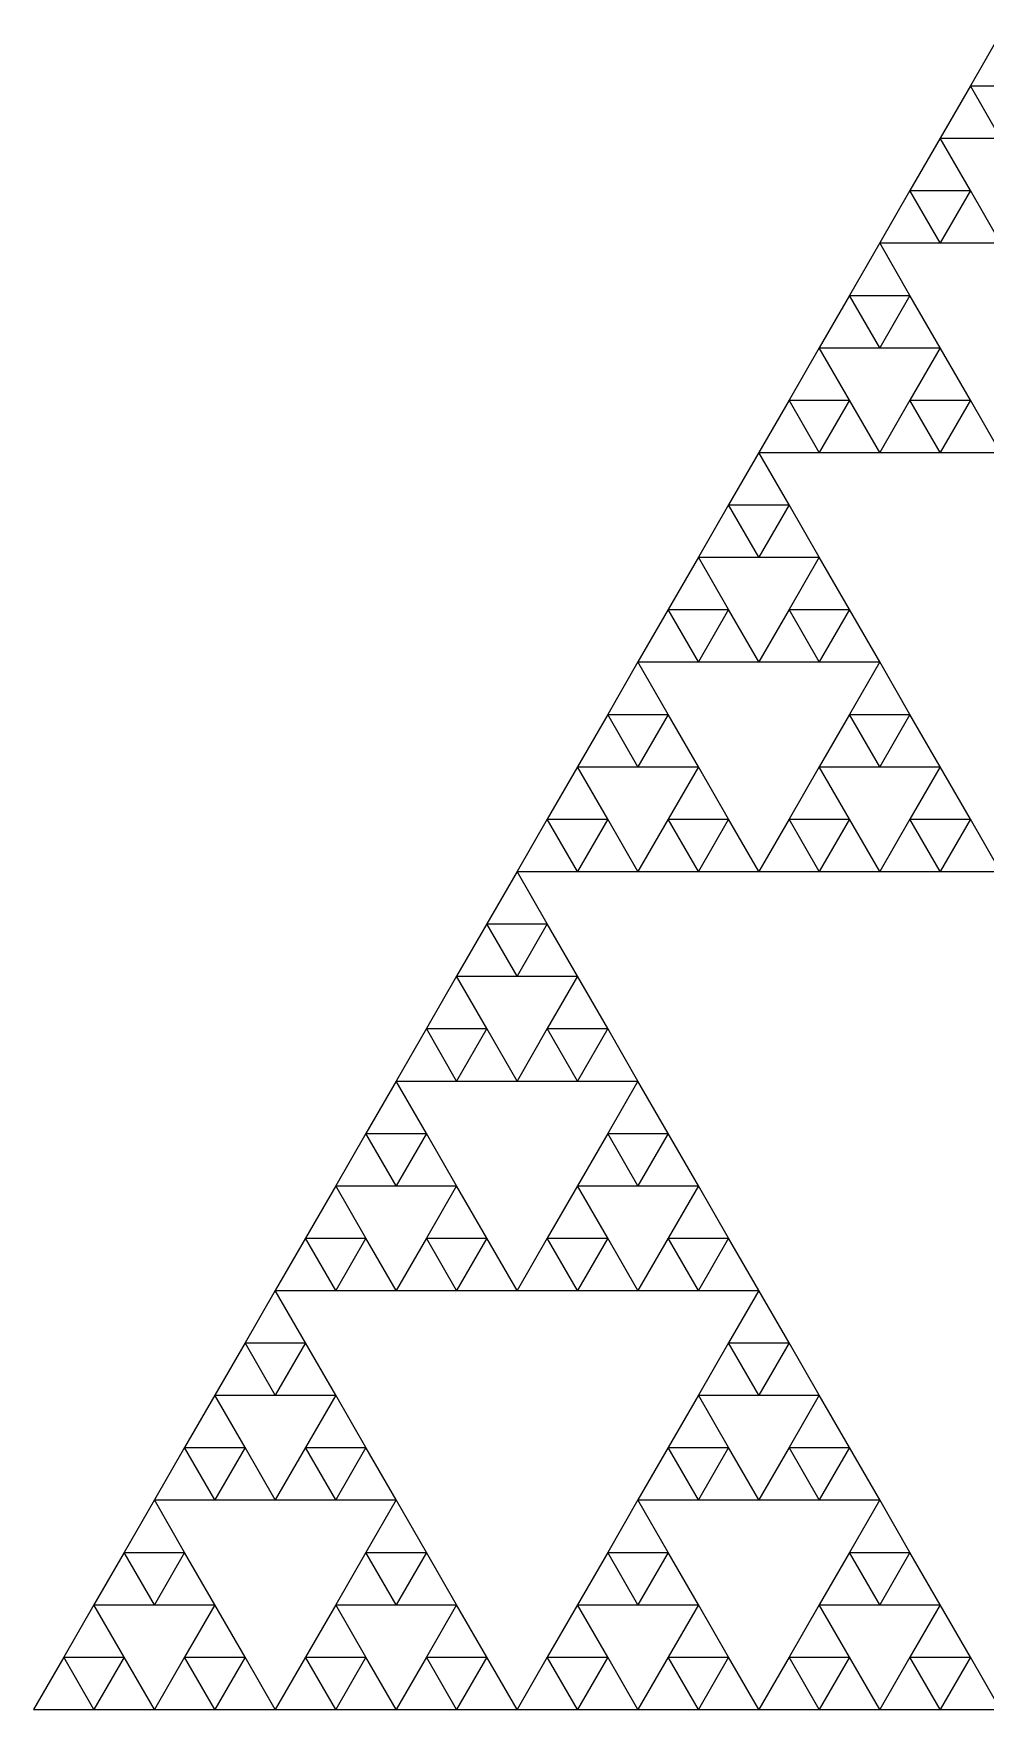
# Model space of a CAD drawing. Header units: metres. Extents: x -50 to 50, y -29 to 58.
# Drawn here: x -28.12 to -25.05, y 9.02 to 14.43 of the extents above; entities that cross this region are included whole.
import ezdxf

# ---------------------------------------------------------------- set-up
doc = ezdxf.new("R2010")
doc.units = ezdxf.units.M

msp = doc.modelspace()

# ---------------------------------------------------------------- linework, layer by layer
for p, q in [((-25, 14.4337), (-25.0977, 14.2646)), ((-25.0977, 14.2646), (-25.1953, 14.0955)), ((-25, 14.0955), (-25.0977, 14.2646)), ((-25.0977, 14.2646), (-24.9023, 14.2646)), ((-25.1953, 14.0955), (-25.293, 13.9263)), ((-25.0977, 13.9263), (-25.1953, 14.0955)), ((-25.1953, 14.0955), (-25, 14.0955)), ((-25.293, 13.9263), (-25.3906, 13.7572)), ((-25.1953, 13.7572), (-25.293, 13.9263)), ((-25.293, 13.9263), (-25.0977, 13.9263)), ((-25.0977, 13.9263), (-25.1953, 13.7572)), ((-25, 13.7572), (-25.0977, 13.9263)), ((-25.3906, 13.7572), (-25.4883, 13.588)), ((-25.293, 13.588), (-25.3906, 13.7572)), ((-25.3906, 13.7572), (-25.1953, 13.7572)), ((-25.1953, 13.7572), (-25, 13.7572)), ((-25.4883, 13.588), (-25.5859, 13.4189)), ((-25.3906, 13.4189), (-25.4883, 13.588)), ((-25.4883, 13.588), (-25.293, 13.588)), ((-25.293, 13.588), (-25.3906, 13.4189)), ((-25.1953, 13.4189), (-25.293, 13.588)), ((-25.5859, 13.4189), (-25.6836, 13.2497)), ((-25.4883, 13.2497), (-25.5859, 13.4189)), ((-25.5859, 13.4189), (-25.3906, 13.4189)), ((-25.3906, 13.4189), (-25.1953, 13.4189)), ((-25.1953, 13.4189), (-25.293, 13.2497)), ((-25.0977, 13.2497), (-25.1953, 13.4189)), ((-25.6836, 13.2497), (-25.7812, 13.0806)), ((-25.5859, 13.0806), (-25.6836, 13.2497)), ((-25.6836, 13.2497), (-25.4883, 13.2497)), ((-25.4883, 13.2497), (-25.5859, 13.0806)), ((-25.3906, 13.0806), (-25.4883, 13.2497)), ((-25.293, 13.2497), (-25.3906, 13.0806)), ((-25.1953, 13.0806), (-25.293, 13.2497)), ((-25.293, 13.2497), (-25.0977, 13.2497)), ((-25.0977, 13.2497), (-25.1953, 13.0806)), ((-25, 13.0806), (-25.0977, 13.2497)), ((-25.7812, 13.0806), (-25.8789, 12.9114)), ((-25.6836, 12.9114), (-25.7812, 13.0806)), ((-25.7812, 13.0806), (-25.5859, 13.0806)), ((-25.5859, 13.0806), (-25.3906, 13.0806)), ((-25.3906, 13.0806), (-25.1953, 13.0806)), ((-25.1953, 13.0806), (-25, 13.0806)), ((-25.8789, 12.9114), (-25.9766, 12.7423)), ((-25.7812, 12.7423), (-25.8789, 12.9114)), ((-25.8789, 12.9114), (-25.6836, 12.9114)), ((-25.6836, 12.9114), (-25.7812, 12.7423)), ((-25.5859, 12.7423), (-25.6836, 12.9114)), ((-25.9766, 12.7423), (-26.0742, 12.5731)), ((-25.8789, 12.5731), (-25.9766, 12.7423)), ((-25.9766, 12.7423), (-25.7812, 12.7423)), ((-25.7812, 12.7423), (-25.5859, 12.7423)), ((-25.5859, 12.7423), (-25.6836, 12.5731)), ((-25.4883, 12.5731), (-25.5859, 12.7423)), ((-26.0742, 12.5731), (-26.1719, 12.404)), ((-25.9766, 12.404), (-26.0742, 12.5731)), ((-26.0742, 12.5731), (-25.8789, 12.5731)), ((-25.8789, 12.5731), (-25.9766, 12.404)), ((-25.7812, 12.404), (-25.8789, 12.5731)), ((-25.6836, 12.5731), (-25.7812, 12.404)), ((-25.5859, 12.404), (-25.6836, 12.5731)), ((-25.6836, 12.5731), (-25.4883, 12.5731)), ((-25.4883, 12.5731), (-25.5859, 12.404)), ((-25.3906, 12.404), (-25.4883, 12.5731)), ((-26.1719, 12.404), (-26.2695, 12.2349)), ((-26.0742, 12.2349), (-26.1719, 12.404)), ((-26.1719, 12.404), (-25.9766, 12.404)), ((-25.9766, 12.404), (-25.7812, 12.404)), ((-25.7812, 12.404), (-25.5859, 12.404)), ((-25.5859, 12.404), (-25.3906, 12.404)), ((-25.3906, 12.404), (-25.4883, 12.2349)), ((-25.293, 12.2349), (-25.3906, 12.404)), ((-26.2695, 12.2349), (-26.3672, 12.0657)), ((-26.1719, 12.0657), (-26.2695, 12.2349)), ((-26.2695, 12.2349), (-26.0742, 12.2349)), ((-26.0742, 12.2349), (-26.1719, 12.0657)), ((-25.9766, 12.0657), (-26.0742, 12.2349)), ((-25.4883, 12.2349), (-25.5859, 12.0657)), ((-25.3906, 12.0657), (-25.4883, 12.2349)), ((-25.4883, 12.2349), (-25.293, 12.2349)), ((-25.293, 12.2349), (-25.3906, 12.0657)), ((-25.1953, 12.0657), (-25.293, 12.2349)), ((-26.3672, 12.0657), (-26.4648, 11.8966)), ((-26.2695, 11.8966), (-26.3672, 12.0657)), ((-26.3672, 12.0657), (-26.1719, 12.0657)), ((-26.1719, 12.0657), (-25.9766, 12.0657)), ((-25.9766, 12.0657), (-26.0742, 11.8966)), ((-25.8789, 11.8966), (-25.9766, 12.0657)), ((-25.5859, 12.0657), (-25.6836, 11.8966)), ((-25.4883, 11.8966), (-25.5859, 12.0657)), ((-25.5859, 12.0657), (-25.3906, 12.0657)), ((-25.3906, 12.0657), (-25.1953, 12.0657)), ((-25.1953, 12.0657), (-25.293, 11.8966)), ((-25.0977, 11.8966), (-25.1953, 12.0657)), ((-26.4648, 11.8966), (-26.5625, 11.7274)), ((-26.3672, 11.7274), (-26.4648, 11.8966)), ((-26.4648, 11.8966), (-26.2695, 11.8966)), ((-26.2695, 11.8966), (-26.3672, 11.7274)), ((-26.1719, 11.7274), (-26.2695, 11.8966)), ((-26.0742, 11.8966), (-26.1719, 11.7274)), ((-25.9766, 11.7274), (-26.0742, 11.8966)), ((-26.0742, 11.8966), (-25.8789, 11.8966)), ((-25.8789, 11.8966), (-25.9766, 11.7274)), ((-25.7812, 11.7274), (-25.8789, 11.8966)), ((-25.6836, 11.8966), (-25.7812, 11.7274)), ((-25.5859, 11.7274), (-25.6836, 11.8966)), ((-25.6836, 11.8966), (-25.4883, 11.8966)), ((-25.4883, 11.8966), (-25.5859, 11.7274)), ((-25.3906, 11.7274), (-25.4883, 11.8966)), ((-25.293, 11.8966), (-25.3906, 11.7274)), ((-25.1953, 11.7274), (-25.293, 11.8966)), ((-25.293, 11.8966), (-25.0977, 11.8966)), ((-25.0977, 11.8966), (-25.1953, 11.7274)), ((-25, 11.7274), (-25.0977, 11.8966)), ((-26.5625, 11.7274), (-26.6602, 11.5583)), ((-26.4648, 11.5583), (-26.5625, 11.7274)), ((-26.5625, 11.7274), (-26.3672, 11.7274)), ((-26.3672, 11.7274), (-26.1719, 11.7274)), ((-26.1719, 11.7274), (-25.9766, 11.7274)), ((-25.9766, 11.7274), (-25.7812, 11.7274)), ((-25.7812, 11.7274), (-25.5859, 11.7274)), ((-25.5859, 11.7274), (-25.3906, 11.7274)), ((-25.3906, 11.7274), (-25.1953, 11.7274)), ((-25.1953, 11.7274), (-25, 11.7274)), ((-26.6602, 11.5583), (-26.7578, 11.3891)), ((-26.5625, 11.3891), (-26.6602, 11.5583)), ((-26.6602, 11.5583), (-26.4648, 11.5583)), ((-26.4648, 11.5583), (-26.5625, 11.3891)), ((-26.3672, 11.3891), (-26.4648, 11.5583)), ((-26.7578, 11.3891), (-26.8555, 11.22)), ((-26.6602, 11.22), (-26.7578, 11.3891)), ((-26.7578, 11.3891), (-26.5625, 11.3891)), ((-26.5625, 11.3891), (-26.3672, 11.3891)), ((-26.3672, 11.3891), (-26.4648, 11.22)), ((-26.2695, 11.22), (-26.3672, 11.3891)), ((-26.8555, 11.22), (-26.9531, 11.0508)), ((-26.7578, 11.0508), (-26.8555, 11.22)), ((-26.8555, 11.22), (-26.6602, 11.22)), ((-26.6602, 11.22), (-26.7578, 11.0508)), ((-26.5625, 11.0508), (-26.6602, 11.22)), ((-26.4648, 11.22), (-26.5625, 11.0508)), ((-26.3672, 11.0508), (-26.4648, 11.22)), ((-26.4648, 11.22), (-26.2695, 11.22)), ((-26.2695, 11.22), (-26.3672, 11.0508)), ((-26.1719, 11.0508), (-26.2695, 11.22)), ((-26.9531, 11.0508), (-27.0508, 10.8817)), ((-26.8555, 10.8817), (-26.9531, 11.0508)), ((-26.9531, 11.0508), (-26.7578, 11.0508)), ((-26.7578, 11.0508), (-26.5625, 11.0508)), ((-26.5625, 11.0508), (-26.3672, 11.0508)), ((-26.3672, 11.0508), (-26.1719, 11.0508)), ((-26.1719, 11.0508), (-26.2695, 10.8817)), ((-26.0742, 10.8817), (-26.1719, 11.0508)), ((-27.0508, 10.8817), (-27.1484, 10.7125)), ((-26.9531, 10.7125), (-27.0508, 10.8817)), ((-27.0508, 10.8817), (-26.8555, 10.8817)), ((-26.8555, 10.8817), (-26.9531, 10.7125)), ((-26.7578, 10.7125), (-26.8555, 10.8817)), ((-26.2695, 10.8817), (-26.3672, 10.7125)), ((-26.1719, 10.7125), (-26.2695, 10.8817)), ((-26.2695, 10.8817), (-26.0742, 10.8817)), ((-26.0742, 10.8817), (-26.1719, 10.7125)), ((-25.9766, 10.7125), (-26.0742, 10.8817)), ((-27.1484, 10.7125), (-27.2461, 10.5434)), ((-27.0508, 10.5434), (-27.1484, 10.7125)), ((-27.1484, 10.7125), (-26.9531, 10.7125)), ((-26.9531, 10.7125), (-26.7578, 10.7125)), ((-26.7578, 10.7125), (-26.8555, 10.5434)), ((-26.6602, 10.5434), (-26.7578, 10.7125)), ((-26.3672, 10.7125), (-26.4648, 10.5434)), ((-26.2695, 10.5434), (-26.3672, 10.7125)), ((-26.3672, 10.7125), (-26.1719, 10.7125)), ((-26.1719, 10.7125), (-25.9766, 10.7125)), ((-25.9766, 10.7125), (-26.0742, 10.5434)), ((-25.8789, 10.5434), (-25.9766, 10.7125)), ((-27.2461, 10.5434), (-27.3438, 10.3743)), ((-27.1484, 10.3743), (-27.2461, 10.5434)), ((-27.2461, 10.5434), (-27.0508, 10.5434)), ((-27.0508, 10.5434), (-27.1484, 10.3743)), ((-26.9531, 10.3743), (-27.0508, 10.5434)), ((-26.8555, 10.5434), (-26.9531, 10.3743)), ((-26.7578, 10.3743), (-26.8555, 10.5434)), ((-26.8555, 10.5434), (-26.6602, 10.5434)), ((-26.6602, 10.5434), (-26.7578, 10.3743)), ((-26.5625, 10.3743), (-26.6602, 10.5434)), ((-26.4648, 10.5434), (-26.5625, 10.3743)), ((-26.3672, 10.3743), (-26.4648, 10.5434)), ((-26.4648, 10.5434), (-26.2695, 10.5434)), ((-26.2695, 10.5434), (-26.3672, 10.3743)), ((-26.1719, 10.3743), (-26.2695, 10.5434)), ((-26.0742, 10.5434), (-26.1719, 10.3743)), ((-25.9766, 10.3743), (-26.0742, 10.5434)), ((-26.0742, 10.5434), (-25.8789, 10.5434)), ((-25.8789, 10.5434), (-25.9766, 10.3743)), ((-25.7812, 10.3743), (-25.8789, 10.5434)), ((-27.3438, 10.3742), (-27.4414, 10.2051)), ((-27.3438, 10.3743), (-27.1484, 10.3743)), ((-27.2461, 10.2051), (-27.3438, 10.3742)), ((-27.1484, 10.3743), (-26.9531, 10.3743)), ((-26.9531, 10.3743), (-26.7578, 10.3743)), ((-26.7578, 10.3743), (-26.5625, 10.3743)), ((-26.5625, 10.3743), (-26.3672, 10.3743)), ((-26.3672, 10.3743), (-26.1719, 10.3743)), ((-26.1719, 10.3743), (-25.9766, 10.3743)), ((-25.9766, 10.3743), (-25.7812, 10.3743)), ((-25.7812, 10.3742), (-25.8789, 10.2051)), ((-25.6836, 10.2051), (-25.7812, 10.3742)), ((-27.4414, 10.2051), (-27.5391, 10.036)), ((-27.3438, 10.036), (-27.4414, 10.2051)), ((-27.4414, 10.2051), (-27.2461, 10.2051)), ((-27.2461, 10.2051), (-27.3438, 10.036)), ((-27.1484, 10.036), (-27.2461, 10.2051)), ((-25.8789, 10.2051), (-25.9766, 10.036)), ((-25.7812, 10.036), (-25.8789, 10.2051)), ((-25.8789, 10.2051), (-25.6836, 10.2051)), ((-25.6836, 10.2051), (-25.7812, 10.036)), ((-25.5859, 10.036), (-25.6836, 10.2051)), ((-27.5391, 10.036), (-27.6367, 9.86682)), ((-27.4414, 9.86682), (-27.5391, 10.036)), ((-27.5391, 10.036), (-27.3438, 10.036)), ((-27.3438, 10.036), (-27.1484, 10.036)), ((-27.1484, 10.036), (-27.2461, 9.86682)), ((-27.0508, 9.86682), (-27.1484, 10.036)), ((-25.9766, 10.036), (-26.0742, 9.86682)), ((-25.8789, 9.86682), (-25.9766, 10.036)), ((-25.9766, 10.036), (-25.7812, 10.036)), ((-25.7812, 10.036), (-25.5859, 10.036)), ((-25.5859, 10.036), (-25.6836, 9.86682)), ((-25.4883, 9.86682), (-25.5859, 10.036)), ((-27.6367, 9.86682), (-27.7344, 9.69767)), ((-27.5391, 9.69767), (-27.6367, 9.86682)), ((-27.6367, 9.86682), (-27.4414, 9.86682)), ((-27.4414, 9.86682), (-27.5391, 9.69767)), ((-27.3438, 9.69767), (-27.4414, 9.86682)), ((-27.2461, 9.86682), (-27.3438, 9.69767)), ((-27.1484, 9.69767), (-27.2461, 9.86682)), ((-27.2461, 9.86682), (-27.0508, 9.86682)), ((-27.0508, 9.86682), (-27.1484, 9.69767)), ((-26.9531, 9.69767), (-27.0508, 9.86682)), ((-26.0742, 9.86682), (-26.1719, 9.69767)), ((-25.9766, 9.69767), (-26.0742, 9.86682)), ((-26.0742, 9.86682), (-25.8789, 9.86682)), ((-25.8789, 9.86682), (-25.9766, 9.69767)), ((-25.7812, 9.69767), (-25.8789, 9.86682)), ((-25.6836, 9.86682), (-25.7812, 9.69767)), ((-25.5859, 9.69767), (-25.6836, 9.86682)), ((-25.6836, 9.86682), (-25.4883, 9.86682)), ((-25.4883, 9.86682), (-25.5859, 9.69767)), ((-25.3906, 9.69767), (-25.4883, 9.86682)), ((-27.7344, 9.69767), (-27.832, 9.52853)), ((-27.6367, 9.52853), (-27.7344, 9.69767)), ((-27.7344, 9.69767), (-27.5391, 9.69767)), ((-27.5391, 9.69767), (-27.3438, 9.69767)), ((-27.3438, 9.69767), (-27.1484, 9.69767)), ((-27.1484, 9.69767), (-26.9531, 9.69767)), ((-26.9531, 9.69767), (-27.0508, 9.52853)), ((-26.8555, 9.52853), (-26.9531, 9.69767)), ((-26.1719, 9.69767), (-26.2695, 9.52853)), ((-26.0742, 9.52853), (-26.1719, 9.69767)), ((-26.1719, 9.69767), (-25.9766, 9.69767)), ((-25.9766, 9.69767), (-25.7812, 9.69767)), ((-25.7812, 9.69767), (-25.5859, 9.69767)), ((-25.5859, 9.69767), (-25.3906, 9.69767)), ((-25.3906, 9.69767), (-25.4883, 9.52853)), ((-25.293, 9.52853), (-25.3906, 9.69767)), ((-27.832, 9.52853), (-27.9297, 9.35938)), ((-27.7344, 9.35938), (-27.832, 9.52853)), ((-27.832, 9.52853), (-27.6367, 9.52853)), ((-27.6367, 9.52853), (-27.7344, 9.35938)), ((-27.5391, 9.35938), (-27.6367, 9.52853)), ((-27.0508, 9.52853), (-27.1484, 9.35938)), ((-26.9531, 9.35938), (-27.0508, 9.52853)), ((-27.0508, 9.52853), (-26.8555, 9.52853)), ((-26.8555, 9.52853), (-26.9531, 9.35938)), ((-26.7578, 9.35938), (-26.8555, 9.52853)), ((-26.2695, 9.52853), (-26.3672, 9.35938)), ((-26.1719, 9.35938), (-26.2695, 9.52853)), ((-26.2695, 9.52853), (-26.0742, 9.52853)), ((-26.0742, 9.52853), (-26.1719, 9.35938)), ((-25.9766, 9.35938), (-26.0742, 9.52853)), ((-25.4883, 9.52853), (-25.5859, 9.35938)), ((-25.3906, 9.35938), (-25.4883, 9.52853)), ((-25.4883, 9.52853), (-25.293, 9.52853)), ((-25.293, 9.52853), (-25.3906, 9.35938)), ((-25.1953, 9.35938), (-25.293, 9.52853)), ((-27.9297, 9.35938), (-28.0273, 9.19024)), ((-27.832, 9.19024), (-27.9297, 9.35938)), ((-27.9297, 9.35938), (-27.7344, 9.35938)), ((-27.7344, 9.35938), (-27.5391, 9.35938)), ((-27.5391, 9.35938), (-27.6367, 9.19024)), ((-27.4414, 9.19024), (-27.5391, 9.35938)), ((-27.1484, 9.35938), (-27.2461, 9.19024)), ((-27.0508, 9.19024), (-27.1484, 9.35938)), ((-27.1484, 9.35938), (-26.9531, 9.35938)), ((-26.9531, 9.35938), (-26.7578, 9.35938)), ((-26.7578, 9.35938), (-26.8555, 9.19024)), ((-26.6602, 9.19024), (-26.7578, 9.35938)), ((-26.3672, 9.35938), (-26.4648, 9.19024)), ((-26.2695, 9.19024), (-26.3672, 9.35938)), ((-26.3672, 9.35938), (-26.1719, 9.35938)), ((-26.1719, 9.35938), (-25.9766, 9.35938)), ((-25.9766, 9.35938), (-26.0742, 9.19024)), ((-25.8789, 9.19024), (-25.9766, 9.35938)), ((-25.5859, 9.35938), (-25.6836, 9.19024)), ((-25.4883, 9.19024), (-25.5859, 9.35938)), ((-25.5859, 9.35938), (-25.3906, 9.35938)), ((-25.3906, 9.35938), (-25.1953, 9.35938)), ((-25.1953, 9.35938), (-25.293, 9.19024)), ((-25.0977, 9.19024), (-25.1953, 9.35938)), ((-28.0273, 9.19024), (-28.125, 9.0211)), ((-27.9297, 9.0211), (-28.0273, 9.19024)), ((-28.0273, 9.19024), (-27.832, 9.19024)), ((-27.832, 9.19024), (-27.9297, 9.0211)), ((-27.7344, 9.0211), (-27.832, 9.19024)), ((-27.6367, 9.19024), (-27.7344, 9.0211)), ((-27.5391, 9.0211), (-27.6367, 9.19024)), ((-27.6367, 9.19024), (-27.4414, 9.19024)), ((-27.4414, 9.19024), (-27.5391, 9.0211)), ((-27.3438, 9.0211), (-27.4414, 9.19024)), ((-27.2461, 9.19024), (-27.3438, 9.0211)), ((-27.1484, 9.0211), (-27.2461, 9.19024)), ((-27.2461, 9.19024), (-27.0508, 9.19024)), ((-27.0508, 9.19024), (-27.1484, 9.0211)), ((-26.9531, 9.0211), (-27.0508, 9.19024)), ((-26.8555, 9.19024), (-26.9531, 9.0211)), ((-26.7578, 9.0211), (-26.8555, 9.19024)), ((-26.8555, 9.19024), (-26.6602, 9.19024)), ((-26.6602, 9.19024), (-26.7578, 9.0211)), ((-26.5625, 9.0211), (-26.6602, 9.19024)), ((-26.4648, 9.19024), (-26.5625, 9.0211)), ((-26.3672, 9.0211), (-26.4648, 9.19024)), ((-26.4648, 9.19024), (-26.2695, 9.19024)), ((-26.2695, 9.19024), (-26.3672, 9.0211)), ((-26.1719, 9.0211), (-26.2695, 9.19024)), ((-26.0742, 9.19024), (-26.1719, 9.0211)), ((-25.9766, 9.0211), (-26.0742, 9.19024)), ((-26.0742, 9.19024), (-25.8789, 9.19024)), ((-25.8789, 9.19024), (-25.9766, 9.0211)), ((-25.7812, 9.0211), (-25.8789, 9.19024)), ((-25.6836, 9.19024), (-25.7812, 9.0211)), ((-25.5859, 9.0211), (-25.6836, 9.19024)), ((-25.6836, 9.19024), (-25.4883, 9.19024)), ((-25.4883, 9.19024), (-25.5859, 9.0211)), ((-25.3906, 9.0211), (-25.4883, 9.19024)), ((-25.293, 9.19024), (-25.3906, 9.0211)), ((-25.1953, 9.0211), (-25.293, 9.19024)), ((-25.293, 9.19024), (-25.0977, 9.19024)), ((-25.0977, 9.19024), (-25.1953, 9.0211)), ((-25, 9.0211), (-25.0977, 9.19024)), ((-28.125, 9.0211), (-27.9297, 9.0211)), ((-27.9297, 9.0211), (-27.7344, 9.0211)), ((-27.7344, 9.0211), (-27.5391, 9.0211)), ((-27.5391, 9.0211), (-27.3438, 9.0211)), ((-27.3438, 9.0211), (-27.1484, 9.0211)), ((-27.1484, 9.0211), (-26.9531, 9.0211)), ((-26.9531, 9.0211), (-26.7578, 9.0211)), ((-26.7578, 9.0211), (-26.5625, 9.0211)), ((-26.5625, 9.0211), (-26.3672, 9.0211)), ((-26.3672, 9.0211), (-26.1719, 9.0211)), ((-26.1719, 9.0211), (-25.9766, 9.0211)), ((-25.9766, 9.0211), (-25.7812, 9.0211)), ((-25.7812, 9.0211), (-25.5859, 9.0211)), ((-25.5859, 9.0211), (-25.3906, 9.0211)), ((-25.3906, 9.0211), (-25.1953, 9.0211)), ((-25.1953, 9.0211), (-25, 9.0211))]:
    msp.add_line(p, q)

doc.saveas('drawing.dxf')
